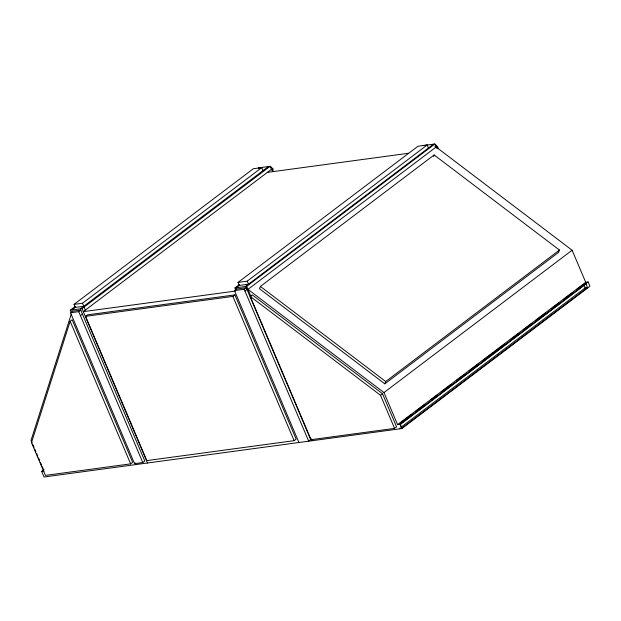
<?xml version="1.0" encoding="UTF-8"?>
<svg xmlns="http://www.w3.org/2000/svg" width="621" height="621" viewBox="0 0 621 621"><rect width="100%" height="100%" fill="white"/><g stroke="black" fill="none" stroke-linecap="round" stroke-linejoin="round"><path stroke-width="0.93" d="M272.891 170.837L272.961 168.974L270.632 166.521L269.017 166.739M437.821 148.528L437.867 147.169L435.538 144.709M71.236 314.179L31.05 440.343L32.168 442.975M70.134 321.298L31.485 442.626L45.403 475.399L130.643 463.864L132.669 462.334L72.152 319.768L70.134 321.298L130.643 463.864M260.378 286.428L259.508 288.749L384.818 383.848L558.574 252.374L559.451 250.061L434.133 154.955L260.378 286.428L385.695 381.527L384.818 383.848M433.551 156.508L434.133 154.955M74.023 304.399L82.477 303.258L83.757 306.285L75.312 307.426L74.023 304.399L253.314 168.741L261.759 167.6L263.048 170.628M71.205 312.503L70.243 310.228L75.358 306.363M71.904 310.003L75.312 307.426M258.67 168.687L260.028 167.662M82.477 303.258L261.759 167.6M70.538 312.774L72.564 311.245L80.761 310.135L144.802 461.007L142.776 462.536L134.578 463.646L70.538 312.774L78.735 311.664L80.761 310.135M80.35 308.862L268.474 166.513M70.243 310.228L82.011 308.637L270.135 166.296L271.416 169.323L273.333 171.45M271.416 169.323L83.292 311.664L235.274 291.094M271.61 169.999L272.961 168.974M80.435 315.67L82.453 314.133M85.597 316.345L87.623 314.816L234.901 294.882L296.139 439.14L294.113 440.669L146.835 460.611L85.597 316.345L232.883 296.411L234.901 294.882M238.014 282.408L247.236 281.158L248.524 284.185L239.295 285.435L238.014 282.408L417.949 146.253L427.178 145.004L428.459 148.031M298.918 442.431L234.466 290.589L244.216 289.27L308.668 441.112L310.694 439.583L246.242 287.74L235.483 289.192L234.948 287.934L239.574 284.434M236.213 287.764L239.295 285.435M234.466 290.589L236.485 289.06M247.236 281.158L427.178 145.004M245.442 286.514L433.567 144.173M234.948 287.934L246.708 286.343L434.832 144.002L436.121 147.03L572.104 250.224L585.712 282.276L588.134 281.95L589.95 286.227L401.826 428.575L44.052 476.998L41.661 471.386L43.975 469.631M244.216 289.27L246.242 287.74M434.816 146.393L436.167 145.368M244.969 291.039L246.987 289.51M436.121 147.03L247.996 289.37L383.98 392.565L397.587 424.624L400.009 424.29L588.134 281.95M436.516 148.186L437.867 147.169M250.263 296.427L252.289 294.89L382.528 393.73L396.586 426.852L394.568 428.381L311.074 439.684L250.263 296.427L380.51 395.267L394.568 428.381M385.695 381.527L559.451 250.061M380.51 395.267L382.528 393.73M383.98 392.565L572.104 250.224M397.587 424.624L585.712 282.276M400.281 423.033L411.11 414.836M415.752 411.327L424.259 404.892M431.222 399.621L437.409 394.94M441.275 392.014L451.335 384.407M456.745 380.308L464.485 374.455M469.119 370.939L478.403 363.922M482.269 360.995L493.105 352.798M494.65 351.626L504.702 344.018M510.12 339.92L518.628 333.485M523.27 329.968L531.778 323.533M535.644 320.607L545.704 313M551.114 308.901L558.853 303.048M563.495 299.539L572.003 293.096M576.645 289.588L583.6 284.317M586.03 283.991L400.382 424.461L401.911 428.063L587.559 287.593L586.03 283.991L584.415 284.208M401.034 427.217L585.129 287.919L587.559 287.593M258.367 167.887L270.135 166.296M423.072 145.593L434.832 144.002M267.372 172.382L408.54 153.271M41.661 471.386L44.091 471.06M399.489 428.389L401.911 428.063M583.911 285.039L585.129 287.919M400.009 424.29L401.826 428.575M246.708 286.343L251.016 296.496M311.478 438.923L312.231 440.7M232.883 296.411L294.113 440.669M84.029 307.108L85.318 310.135M82.011 308.637L147.526 462.994M78.735 311.664L142.776 462.536M135.013 462.808L135.766 464.586M32.913 444.729L34.031 447.361M34.776 449.115L35.894 451.746M36.639 453.509L37.757 456.14M38.502 457.894L39.62 460.526M40.365 462.28L41.483 464.912M42.228 466.666L43.346 469.305"/></g></svg>
